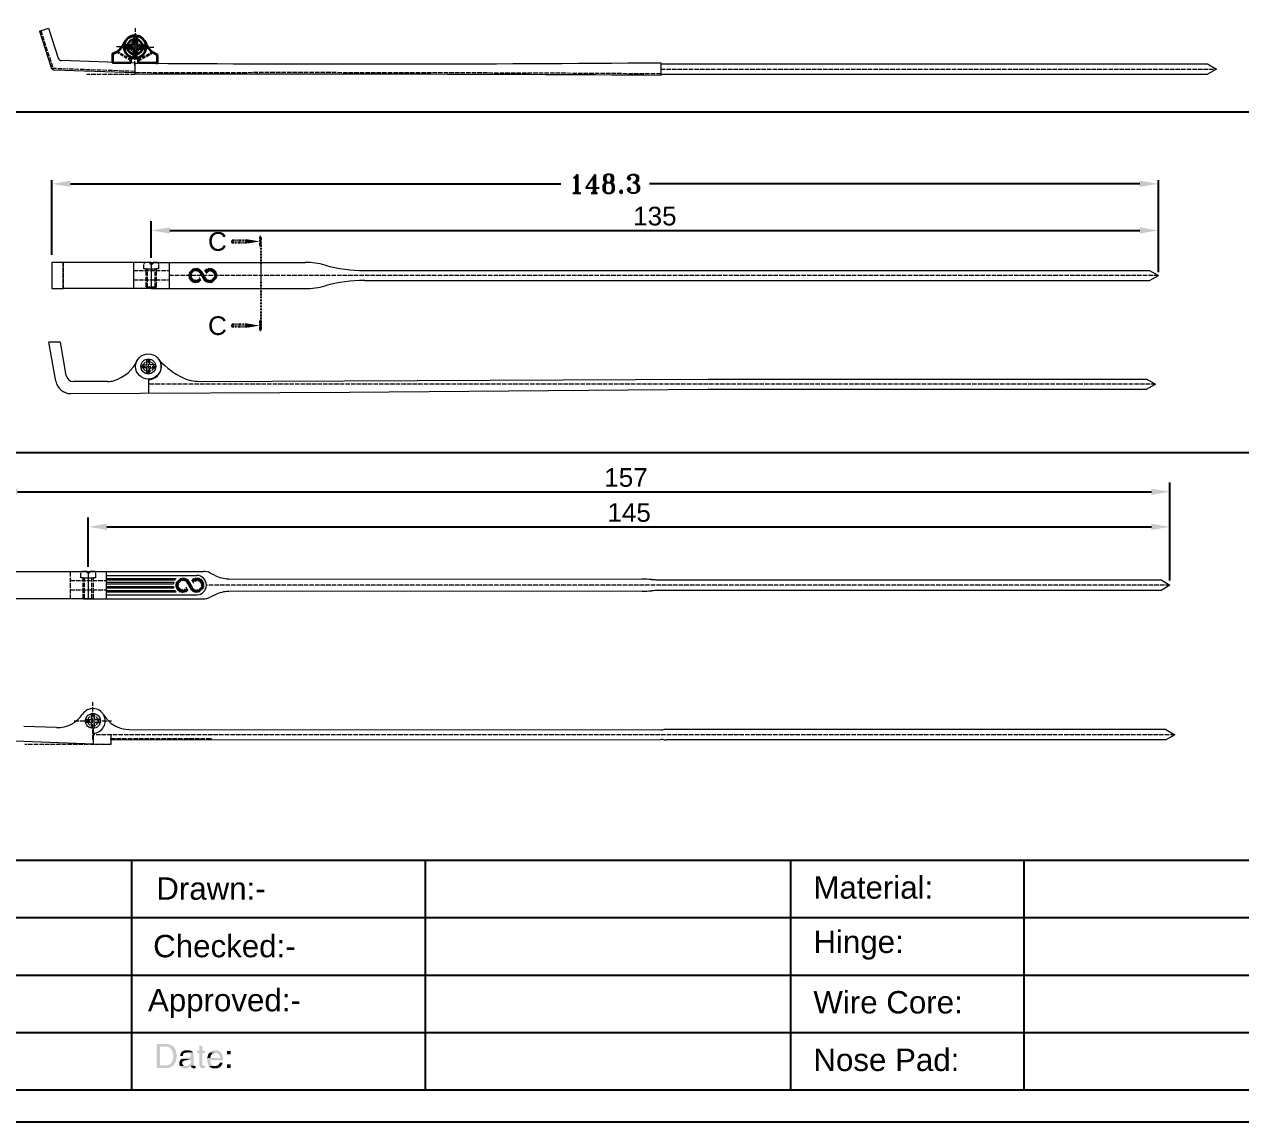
# Model space of a CAD drawing. Header units: millimetres. Extents: x 7018 to 13530, y 4187 to 5692.
# Drawn here: x 9453.6 to 9616.6, y 4524.9 to 4672 of the extents above; entities that cross this region are included whole.
import ezdxf
from ezdxf.enums import TextEntityAlignment as Align

# ---------------------------------------------------------------- set-up
doc = ezdxf.new("R2010")
doc.units = ezdxf.units.MM
doc.linetypes.add('ACAD_ISO02W100', pattern=[15, 12, -3])
doc.linetypes.add('PHANTOM2', pattern=[1.25, 0.625, -0.125, 0.125, -0.125, 0.125, -0.125])
for name, color, linetype, lineweight in [('odj', 4, 'Continuous', 35), ('填充', 6, 'Continuous', 9), ('标注', 3, 'Continuous', 9), ('绘图层', 7, 'Continuous', 15)]:
    doc.layers.add(name, color=color, linetype=linetype, lineweight=lineweight)
doc.layers.add('Section', color=6, linetype='PHANTOM2')
doc.layers.add('Section Line', color=6, linetype='PHANTOM2')
doc.styles.get("Standard").update_dxf_attribs({"font": 'arial.ttf'})
doc.styles.add('样式 1', font='romant.shx')
doc.dimstyles.new('ISO-25$0', dxfattribs={"dimtxt": 2.5, "dimasz": 2.5, "dimexe": 0.5, "dimexo": 1, "dimgap": 1, "dimtad": 0, "dimtih": 1, "dimtoh": 1, "dimdec": 1, "dimzin": 10, "dimdsep": 46, "dimlunit": 6, "dimtxsty": '样式 1', "dimcen": 0, "dimclrd": 256, "dimclre": 256, "dimclrt": 7, "dimazin": 0, "dimtfac": 1, "dimtdec": 1, "dimtofl": 0, "dimtmove": 0, "dimatfit": 0, "dimfxl": 1, "dimtolj": 1, "dimtzin": 10, "dimarcsym": 0})

# ---------------------------------------------------------------- blocks, each defined once
blk = doc.blocks.new('jlkjojno')
at = {"layer": '绘图层', "color": 0, "linetype": 'ACAD_ISO02W100', "lineweight": 35, "ltscale": 0.04}
blk.add_line((897.7356217389373, -0.7842229366594289), (899.6463670980633, 0.3556086373967595), dxfattribs=at)
at = {"layer": '绘图层', "color": 0, "lineweight": 35, "ltscale": 0.05}
for p, q in [((897.2356217389373, -0.4592229366605203), (897.7356217389391, -0.4592229366605203)), ((897.7356217389391, -1.109222936660156), (897.7356217389373, -0.4592229366605203)), ((900.1356217389388, -1.109222936661066), (897.7356217389391, -1.109222936660156)), ((900.2356217389373, -0.03368706836107194), (900.2356217389373, -1.009222936660702))]:
    blk.add_line(p, q, dxfattribs=at)
blk.add_circle((897.2356217389373, 1.04077706333948), 1, dxfattribs=at)
for centre, radius, start, end in [((897.2356217389355, 1.04077706333948), 1.5000000000015, 23.12663832448404, 270.0000000001042), ((901.3739971939598, 2.808218319297627), 3, 203.1266383244836, 246.4545781266079), ((900.135621738937, -0.03368706836016244), 0.1, 0, 66.45457812660794), ((900.1356217389388, -1.009222936660702), 0.1, 270, 0)]:
    blk.add_arc(centre, radius, start, end, dxfattribs=at)
blk = doc.blocks.new('LNLNCL')
at = {"color": 251, "linetype": 'ACAD_ISO02W100', "lineweight": 9, "ltscale": 0.05}
for p, q in [((904.3109148861187, -165.4668249723325), (904.3109148861187, -160.4668249723325)), ((901.8109148861187, -162.9668249723325), (906.8109148861187, -162.9668249723325))]:
    blk.add_line(p, q, dxfattribs=at)
at = {"layer": '绘图层', "color": 0, "lineweight": 35, "ltscale": 0.05}
for p, q in [((902.8243080113836, -162.7668249723325), (904.1109148861184, -162.7668249723325)), ((904.1109148861184, -161.4802180975994), (904.1109148861184, -162.7668249723325)), ((904.5109148861185, -161.4802180975989), (904.5109148861185, -162.7668249723325)), ((904.5109148861185, -162.7668249723325), (905.7975217608538, -162.7668249723325)), ((901.3109148861187, -164.0412891040331), (901.3109148861187, -165.0168249723327)), ((902.8243080113836, -163.1668249723325), (904.1109148861184, -163.1668249723325)), ((903.8109148861168, -165.1168249723322), (903.8109148861187, -164.4668249723325)), ((904.3109148861187, -164.4668249723325), (903.8109148861168, -164.4668249723325)), ((904.1109148861184, -163.1668249723325), (904.1109148861184, -164.4534318470661)), ((904.5109148861189, -163.1668249723325), (905.7975217608538, -163.1668249723325)), ((904.5109148861185, -163.1668249723325), (904.5109148861185, -164.4534318470661)), ((901.4109148861172, -165.1168249723331), (903.8109148861168, -165.1168249723322))]:
    blk.add_line(p, q, dxfattribs=at)
at = {"layer": '绘图层', "color": 0, "linetype": 'ACAD_ISO02W100', "lineweight": 35, "ltscale": 0.04}
blk.add_line((903.8109148861187, -164.7918249723314), (901.9001695269927, -163.6519933982752), dxfattribs=at)
at = {"layer": '绘图层', "color": 0, "lineweight": 35, "ltscale": 0.05}
blk.add_circle((904.3109148861187, -162.9668249723325), 1, dxfattribs=at)
for centre, radius, start, end in [((900.1725394310962, -161.1993837163744), 3, 293.5454218733854, 336.8733616755167), ((904.3109148861205, -162.9668249723325), 1.5000000000015, 269.9999999998957, 156.8733616755183), ((901.410914886119, -164.0412891040322), 0.1, 113.5454218733855, 180), ((901.4109148861172, -165.0168249723327), 0.1, 180, 270)]:
    blk.add_arc(centre, radius, start, end, dxfattribs=at)
blk.add_blockref('jlkjojno', (7.075293147181242, -164.007602035672))
blk = doc.blocks.new('lkjnknjo')
at = {"color": 251, "linetype": 'ACAD_ISO02W100', "lineweight": 9, "ltscale": 0.05}
for p, q in [((879.1040493120256, 267.227961090907), (879.2645153715879, 267.377961090907)), ((879.1040493120256, 266.5279610909071), (879.1040493120256, 267.227961090907)), ((879.4040493120256, 266.5279610909071), (879.1040493120256, 266.5279610909071)), ((879.9040493120256, 267.377961090907), (879.2645153715879, 267.377961090907)), ((879.4040493120256, 264.137213571322), (879.4040493120256, 266.527961090907)), ((879.4040493120256, 266.5279610909071), (880.8040493120257, 266.5279610909071)), ((879.6040493120256, 264.0579610909069), (879.6040493120256, 266.5279610909071)), ((879.9040493120256, 267.377961090907), (879.9040493120256, 267.227961090907)), ((879.9040493120254, 267.227961090907), (880.3040493120258, 267.227961090907)), ((880.3040493120258, 267.227961090907), (879.9040493120254, 267.227961090907)), ((880.9435832524633, 267.377961090907), (880.3040493120257, 267.377961090907)), ((880.3040493120257, 267.377961090907), (880.3040493120257, 267.227961090907)), ((880.6040493120256, 264.0579610909069), (880.6040493120256, 266.5279610909071)), ((881.1040493120256, 266.5279610909071), (880.8040493120257, 266.5279610909071)), ((880.8040493120257, 264.1372135713221), (880.8040493120257, 266.527961090907)), ((881.1040493120256, 267.227961090907), (880.9435832524633, 267.377961090907)), ((881.1040493120256, 266.5279610909071), (881.1040493120256, 267.227961090907)), ((879.4040493120256, 264.137213571322), (879.4766621224054, 264.0579610909069)), ((879.4040493120256, 264.137213571322), (880.8040493120257, 264.137213571322)), ((880.8040493120257, 264.137213571322), (880.7314365016458, 264.0579610909069)), ((879.4766621224054, 264.0579610909069), (880.7314365016458, 264.0579610909069))]:
    blk.add_line(p, q, dxfattribs=at)
blk = doc.blocks.new('*D3025')
at = {"color": 0, "lineweight": -2, "transparency": 16777216}
for p, q in [((9470.61853982959, 4640.74078588911), (9470.61853982959, 4645.66129993769)), ((9605.61853982959, 4638.81578588911), (9605.61853982959, 4645.66129993769)), ((9473.11853982959, 4644.41129993769), (9603.11853982959, 4644.41129993769))]:
    blk.add_line(p, q, dxfattribs=at)
at = {"color": 0, "transparency": 16777216}
for points in [[(9473.11853982959, 4644.827966604357), (9473.11853982959, 4643.994633271023), (9470.61853982959, 4644.41129993769)], [(9603.11853982959, 4644.827966604357), (9603.11853982959, 4643.994633271023), (9605.61853982959, 4644.41129993769)]]:
    blk.add_solid(points, dxfattribs=at)
at = {"layer": 'Defpoints', "color": 0, "transparency": 16777216}
for p in [(9605.61853982959, 4644.41129993769), (9470.61853982959, 4640.11578588911), (9605.61853982959, 4638.19078588911)]:
    blk.add_point(p, dxfattribs=at)
at = {"color": 0, "transparency": 16777216, "insert": (9538.11853982959, 4646.313585067294), "char_height": 2.5, "attachment_point": 5}
blk.add_mtext('\\A1;135', dxfattribs=at)
blk = doc.blocks.new('DQD')
at = {"layer": '填充', "lineweight": 9, "ltscale": 0.3}
h = blk.add_hatch(dxfattribs=at)
h.set_pattern_fill('ANSI31', color=0, scale=0.05, style=0)
h.set_pattern_definition([(45, (1148.310689219001, -378.8355158307504), (-0.1122532015133644, 0.1122532015133644), [])])
edge = h.paths.add_edge_path()
edge.add_arc((566.6886130403477, -359.4946201689942), 1.216717289623546, 326.85562600558023, 355.0656761561903, ccw=False)
edge.add_arc((566.5886182054408, -359.4293281626059), 1.336140960204059, 301.21231557503927, 326.85577737543787, ccw=False)
edge.add_arc((566.7345749387543, -359.6666867267068), 1.057504578354094, 274.2954083961643, 301.1132669307683, ccw=False)
edge.add_arc((566.6861427289871, -359.0220303534171), 1.703977716600385, 257.7464523477044, 274.2958177068717, ccw=False)
edge.add_arc((566.552161257717, -359.6454521212073), 1.066323679704142, 222.0641747151613, 257.6720441280097, ccw=False)
edge.add_arc((567.0486799063024, -359.1973853769329), 1.735124528755777, 211.4987770512445, 222.0639620954589, ccw=False)
edge.add_line((565.5692236923569, -360.1039538747907), (565.5608968379122, -360.0900640158321))
edge.add_line((565.5608968379122, -360.0900640158321), (565.5517733592037, -360.0748522498172))
edge.add_arc((565.4972547061761, -360.1027084589502), 0.06122296885328356, 27.0646802215006, 32.79077455790604)
edge.add_arc((565.2214628673246, -360.2803099186655), 0.3892525655414389, 32.78193845158279, 33.68216510939047)
edge.add_line((565.5453703561388, -360.0644361164787), (565.5433272254693, -360.0608660595928))
edge.add_line((565.5433272254693, -360.0608660595928), (565.5412886339693, -360.0568940340217))
edge.add_arc((399.5386059169484, -452.12260299066), 189.823563961212, 29.01291434988989, 29.24438922041359)
edge.add_arc((594.7589724173001, -343.4616697150355), 33.60420062982037, 207.9789297392575, 208.2883267606696, ccw=False)
edge.add_arc((563.5330281917825, -360.0500628406903), 1.754452897536353, 27.9786661102966, 35.1296080710222)
edge.add_arc((564.4145697325889, -359.424436955154), 0.673493756199461, 34.75477402695907, 79.62394520422626)
edge.add_arc((564.3793043840753, -359.6171520034439), 0.869408876354051, 79.62532174699699, 91.32777301974212)
edge.add_arc((564.3741262809917, -359.4319307014557), 0.6841178927489383, 91.25367180060888, 130.813428210027)
edge.add_arc((564.4782941727417, -359.5525555237125), 0.8434957375525645, 130.8133250956672, 161.7494121829425)
edge.add_arc((564.3197299519491, -359.5002672879502), 0.6765326526666976, 161.749395577461, 200.5930098080731)
edge.add_arc((564.3651145107656, -359.483229547054), 0.7250098907572737, 200.5919094406856, 250.1078977268718)
edge.add_arc((564.3771603171288, -359.424855541739), 0.784046050996307, 250.7315977382036, 267.320860872582)
edge.add_arc((564.3670242481967, -359.641420979657), 0.5672435399689116, 267.3210753439423, 306.2228019429804)
edge.add_arc((564.2457809842717, -359.4759121329132), 0.7724095882509521, 306.2232758997156, 334.5335439679009)
edge.add_arc((564.5607225810918, -359.623541063804), 0.4245961006465461, 334.245506614147, 338.2122702240926)
edge.add_arc((564.7275412998947, -359.6895077019425), 0.2452101486666212, 338.0572130307958, 339.8658886487736)
edge.add_line((564.9577665303445, -359.7739136275254), (564.9586577206417, -359.7714105276702))
edge.add_line((564.9586577206414, -359.7714105276702), (565.2790189452751, -360.3481609467885))
edge.add_arc((564.3447588837873, -359.4378359659722), 1.304428393277978, 269.44646534017363, 315.743420397204, ccw=False)
edge.add_arc((564.343787394911, -359.5382448061391), 1.20401485349301, 219.0311403333957, 269.4465323711262, ccw=False)
edge.add_arc((564.3783404909054, -359.5251630457713), 1.239148246986644, 168.2093777522444, 218.4948823709228, ccw=False)
edge.add_arc((564.4577453651725, -359.5417355908417), 1.320264110429805, 121.206691058455, 168.2094811642351, ccw=False)
edge.add_arc((564.3200079999688, -359.3174345077646), 1.057054314618761, 94.29288208772061, 121.12046112476281, ccw=False)
edge.add_arc((564.3684359966826, -359.9627754671345), 1.704209801786156, 77.74644007036602, 94.29238557343848, ccw=False)
edge.add_arc((564.5024815273678, -359.3392514973688), 1.066442243453384, 42.07419061463338, 77.67423065552902, ccw=False)
edge.add_arc((564.0081888832599, -359.7854601562463), 1.732345678797139, 31.490805509078598, 42.073828809588576, ccw=False)
edge.add_arc((570.6896310388811, -355.7631246048854), 6.066493148001456, 210.9223463452864, 211.2429733182646)
edge.add_arc((565.5525527350894, -358.8855166961567), 0.05516987316543531, 205.9091883475824, 212.290059745909)
edge.add_arc((565.7252644248031, -358.7762607833129), 0.2595376306008084, 212.311343710942, 213.6669460447812)
edge.add_line((565.5092579837269, -358.9201392011228), (565.5113286015901, -358.9236716837715))
edge.add_line((565.5113286015903, -358.9236716837716), (565.5133442450663, -358.9276772487624))
edge.add_line((565.5133442450663, -358.9276772487624), (565.5694756162695, -359.0289030003003))
edge.add_line((565.5694756162695, -359.0289030003004), (565.6117985813908, -359.1051751713457))
edge.add_line((565.6117985813908, -359.1051751713457), (565.6609923362214, -359.1937164656284))
edge.add_arc((659.0659813808736, -307.2596540638827), 106.8720675199093, 209.0744756845439, 209.3224517215061)
edge.add_arc((563.1787150358971, -361.1044617461633), 3.099002879472425, 28.555811728722972, 29.096224519497298, ccw=False)
edge.add_arc((567.1019806205497, -358.9696014770688), 1.367499255932926, 208.5466101670828, 209.6915994986183)
edge.add_arc((588.5196750177456, -346.9020361273534), 25.95088661406556, 209.4140479317235, 210.0587383423365)
edge.add_arc((566.5642309010202, -359.6080498792439), 0.5838940484204227, 210.0584472110732, 215.1337942498214)
edge.add_arc((566.6562113320372, -359.5484779779381), 0.6934123124561334, 214.7855048940635, 294.3731550456129)
edge.add_arc((566.5875822481635, -359.396993854749), 0.8597174258170565, 294.3730579044457, 321.3929924748363)
edge.add_arc((566.7098070636087, -359.4945848194842), 0.7033112178369222, 321.3927186790723, 376.6129149764183)
edge.add_arc((566.6896904449966, -359.5005876099809), 0.7243043557043284, 16.61297775969063, 70.10287884462574)
edge.add_arc((566.6791206873781, -359.5536292982607), 0.7778192747445857, 70.70051019537512, 87.76094619390516)
edge.add_arc((566.6873536372152, -359.3429992108219), 0.5670283470711378, 87.76070116869991, 126.4635779799363)
edge.add_arc((566.8097910464778, -359.508689905945), 0.7730485539159813, 126.4633196236775, 154.5968447371398)
edge.add_arc((566.4955071148036, -359.3617953361708), 0.4261419920618258, 154.3102617431642, 158.2724430621825)
edge.add_arc((566.3276794256751, -359.2956157986912), 0.2457393046782578, 158.1206702321764, 159.9307208631565)
edge.add_line((566.0968618095214, -359.2112888520085), (566.0959706192245, -359.2137995171464))
edge.add_line((566.0959706192243, -359.2137995171464), (565.7756058641253, -358.6363412397474))
edge.add_arc((566.7099058705987, -359.5466472490116), 1.304443763678047, 89.44740677279219, 135.7452416581772, ccw=False)
edge.add_arc((566.7108800742767, -359.4459512887653), 1.203743091024093, 39.018406862530526, 89.44754976023052, ccw=False)
edge.add_arc((566.6952801009777, -359.4446441497368), 1.215088782696644, -6.582676327144782, 38.50740391752868, ccw=False)
edge.add_arc((568.4136684633979, -359.6429346064922), 0.514702438655821, 173.4181375380487, 175.1339994824087)
blk = doc.blocks.new('*D2026')
at = {"color": 0, "lineweight": -2, "transparency": 16777216}
for p, q in [((9462.170467711845, 4599.326557160993), (9462.170467711845, 4605.92158415063)), ((9464.670467711845, 4604.67158415063), (9604.670467711845, 4604.67158415063)), ((9607.170467711845, 4597.476557160992), (9607.170467711845, 4605.92158415063))]:
    blk.add_line(p, q, dxfattribs=at)
at = {"color": 0, "transparency": 16777216}
for points in [[(9464.670467711845, 4605.088250817297), (9464.670467711845, 4604.254917483963), (9462.170467711845, 4604.67158415063)], [(9604.670467711845, 4605.088250817297), (9604.670467711845, 4604.254917483963), (9607.170467711845, 4604.67158415063)]]:
    blk.add_solid(points, dxfattribs=at)
at = {"layer": 'Defpoints', "color": 0, "transparency": 16777216}
for p in [(9607.170467711845, 4604.67158415063), (9462.170467711845, 4598.701557160993), (9607.170467711845, 4596.851557160992)]:
    blk.add_point(p, dxfattribs=at)
at = {"color": 0, "transparency": 16777216, "insert": (9534.670467711845, 4606.573016619935), "char_height": 2.5, "attachment_point": 5}
blk.add_mtext('\\A1;145', dxfattribs=at)
blk = doc.blocks.new('*D2027')
at = {"color": 0, "lineweight": -2, "transparency": 16777216}
for p, q in [((9450.170467711845, 4599.326557160993), (9450.170467711845, 4610.61940274474)), ((9452.670467711845, 4609.36940274474), (9604.670467711845, 4609.36940274474)), ((9607.170467711845, 4597.476557160992), (9607.170467711845, 4610.61940274474))]:
    blk.add_line(p, q, dxfattribs=at)
at = {"color": 0, "transparency": 16777216}
for points in [[(9452.670467711845, 4609.786069411407), (9452.670467711845, 4608.952736078073), (9450.170467711845, 4609.36940274474)], [(9604.670467711845, 4609.786069411407), (9604.670467711845, 4608.952736078073), (9607.170467711845, 4609.36940274474)]]:
    blk.add_solid(points, dxfattribs=at)
at = {"layer": 'Defpoints', "color": 0, "transparency": 16777216}
for p in [(9607.170467711845, 4609.36940274474), (9450.170467711845, 4598.701557160993), (9607.170467711845, 4596.851557160992)]:
    blk.add_point(p, dxfattribs=at)
at = {"color": 0, "transparency": 16777216, "insert": (9534.252705844161, 4611.270835214044), "char_height": 2.5, "attachment_point": 5}
blk.add_mtext('\\A1;157', dxfattribs=at)
blk = doc.blocks.new('*D3027')
at = {"lineweight": -2, "transparency": 16777216}
for p, q in [((9457.281963500878, 4641.11578588911), (9457.281963500878, 4651.159628175909)), ((9459.781963500878, 4650.659628175909), (9525.509775474757, 4650.659628175909)), ((9603.11853982959, 4650.659628175909), (9537.39072785571, 4650.659628175909)), ((9605.61853982959, 4639.36578588911), (9605.61853982959, 4651.159628175909))]:
    blk.add_line(p, q, dxfattribs=at)
at = {"transparency": 16777216}
for points in [[(9459.781963500878, 4651.076294842576), (9459.781963500878, 4650.242961509242), (9457.281963500878, 4650.659628175909)], [(9603.11853982959, 4651.076294842576), (9603.11853982959, 4650.242961509242), (9605.61853982959, 4650.659628175909)]]:
    blk.add_solid(points, dxfattribs=at)
at = {"layer": 'Defpoints', "color": 0, "transparency": 16777216}
for p in [(9605.61853982959, 4650.659628175909), (9457.281963500878, 4640.11578588911), (9605.61853982959, 4638.36578588911)]:
    blk.add_point(p, dxfattribs=at)
at = {"color": 7, "transparency": 16777216, "insert": (9531.450251665234, 4650.659628175909), "char_height": 2.5, "attachment_point": 5, "style": '样式 1'}
blk.add_mtext('\\A1;148.3', dxfattribs=at)
blk = doc.blocks.new('_FILLED')
at = {"color": 0, "linetype": 'ByBlock'}
blk.add_solid([(0, 0), (-1, 0.1666666667), (-1, -0.1666666667)], dxfattribs=at)
blk = doc.blocks.new('ER')
at = {"layer": 'Section'}
h = blk.add_hatch(color=6, dxfattribs=at)
h.dxf.hatch_style = 1
h.paths.add_polyline_path([(973.8781565702375, -602.3012728296162), (973.8781565702375, -602.770364296237), (977.630888303218, -602.770364296237), (977.630888303218, -602.3012728296162)])
h.paths.add_polyline_path([(980.6330736896052, -603.6616380828236), (980.8676194229192, -603.6616380828236), (980.8676194229192, -601.4099990430332), (980.6330736896052, -601.4099990430332)])
at = {"layer": 'Section', "color": 6}
for points in [[(977.630888303218, -602.3012728296162), (973.8781565702375, -602.3012728296162), (973.8781565702375, -602.770364296237), (977.630888303218, -602.770364296237)], [(980.8676194229192, -603.6616380828236), (980.8676194229192, -601.4099990430332), (980.6330736896052, -601.4099990430332), (980.6330736896052, -603.6616380828236)]]:
    blk.add_lwpolyline(points, close=True, dxfattribs=at)
at = {"layer": 'Section', "color": 6, "xscale": 3.002185386386005, "yscale": 3.002185386386005, "zscale": 3.002185386386005}
blk.add_blockref('_FILLED', (980.6330736896052, -602.5358185629266), dxfattribs=at)

msp = doc.modelspace()

# ---------------------------------------------------------------- hatches: boundary and pattern name
at = {"transparency": 33554559}
for points in [[(9472.650048421796, 4535.314841607555), (9471.341215419567, 4535.314841607555), (9471.341215419567, 4532.110457360728), (9472.830577111758, 4532.110457360728), (9472.920841456738, 4532.15558953322), (9473.01110580172, 4532.15558953322), (9473.1013701467, 4532.200721705711), (9473.14650231919, 4532.200721705711), (9473.236766664171, 4532.245853878203), (9473.32703100916, 4532.290986050688), (9473.372163181642, 4532.336118223178), (9473.462427526623, 4532.381250395669), (9473.507559699114, 4532.426382568161), (9473.552691871604, 4532.471514740651), (9471.79253714447, 4532.471514740651), (9471.79253714447, 4534.953784227631), (9472.604916249305, 4534.953784227631), (9473.552691871604, 4534.998916400122), (9473.462427526623, 4535.044048572614), (9473.417295354133, 4535.089180745104), (9473.32703100916, 4535.134312917589), (9473.281898836662, 4535.179445090082), (9473.19163449168, 4535.224577262572), (9473.1013701467, 4535.269709435064), (9472.920841456738, 4535.269709435064), (9472.875709284248, 4535.314841607555), (9472.785444939267, 4535.314841607555)], [(9473.552691871604, 4534.998916400122), (9472.604916249305, 4534.953784227631), (9472.740312766777, 4534.953784227631), (9472.830577111758, 4534.908652055139), (9472.920841456738, 4534.908652055139), (9472.965973629229, 4534.863519882649), (9473.05623797421, 4534.863519882649), (9473.14650231919, 4534.818387710158), (9473.19163449168, 4534.728123365176), (9473.236766664171, 4534.682991192691), (9473.32703100916, 4534.637859020198), (9473.372163181642, 4534.547594675216), (9473.372163181642, 4534.502462502725), (9473.417295354133, 4534.412198157743), (9473.462427526623, 4534.367065985252), (9473.462427526623, 4534.276801640275), (9473.507559699114, 4534.186537295293), (9473.507559699114, 4534.09627295031), (9473.552691871604, 4534.006008605329), (9473.552691871604, 4533.419290362956), (9473.507559699114, 4533.329026017973), (9473.507559699114, 4533.23876167299), (9473.462427526623, 4533.148497328008), (9473.462427526623, 4533.058232983032), (9473.417295354133, 4533.01310081054), (9473.372163181642, 4532.922836465557), (9473.32703100916, 4532.877704293067), (9473.281898836662, 4532.787439948084), (9473.281898836662, 4532.787439948084), (9473.236766664171, 4532.697175603102), (9473.14650231919, 4532.652043430617), (9473.1013701467, 4532.606911258126), (9473.01110580172, 4532.561779085634), (9472.920841456738, 4532.561779085634), (9472.875709284248, 4532.516646913144), (9472.785444939267, 4532.516646913144), (9472.695180594286, 4532.471514740651), (9471.79253714447, 4532.471514740651), (9473.552691871604, 4532.471514740651), (9473.642956216585, 4532.561779085634), (9473.642956216585, 4532.561779085634), (9473.688088389083, 4532.652043430617), (9473.733220561573, 4532.697175603102), (9473.778352734056, 4532.742307775594), (9473.823484906547, 4532.832572120575), (9473.868617079037, 4532.922836465557), (9473.868617079037, 4532.96796863805), (9473.913749251527, 4533.058232983032), (9473.913749251527, 4533.148497328008), (9473.958881424018, 4533.23876167299), (9473.958881424018, 4533.329026017973), (9474.004013596508, 4533.419290362956), (9474.004013596508, 4533.960876432837), (9473.958881424018, 4534.051140777819), (9473.958881424018, 4534.231669467785), (9473.913749251527, 4534.32193381276), (9473.913749251527, 4534.367065985252), (9473.868617079037, 4534.457330330235), (9473.868617079037, 4534.547594675216), (9473.823484906547, 4534.592726847708), (9473.778352734056, 4534.682991192691), (9473.733220561573, 4534.773255537666), (9473.688088389083, 4534.818387710158), (9473.642956216585, 4534.863519882649), (9473.597824044095, 4534.953784227631)], [(9476.215490048546, 4534.231669467785), (9475.403110943711, 4534.186537295293), (9475.58363963368, 4534.186537295293), (9475.62877180617, 4534.141405122802), (9475.719036151151, 4534.141405122802), (9475.764168323642, 4534.09627295031), (9475.854432668622, 4534.051140777819), (9475.899564841113, 4533.960876432837), (9475.899564841113, 4533.870612087861), (9475.944697013603, 4533.780347742879), (9475.944697013603, 4533.780347742879), (9475.899564841113, 4533.690083397896), (9475.899564841113, 4533.644951225404), (9475.854432668622, 4533.599819052914), (9475.764168323642, 4533.554686880423), (9475.719036151151, 4533.554686880423), (9475.62877180617, 4533.509554707931), (9475.132317908776, 4533.464422535446), (9474.996921391297, 4533.464422535446), (9474.906657046324, 4533.419290362956), (9474.816392701343, 4533.374158190463), (9474.771260528853, 4533.374158190463), (9474.680996183864, 4533.329026017973), (9475.944697013603, 4533.283893845481), (9475.944697013603, 4532.96796863805), (9475.899564841113, 4532.877704293067), (9475.899564841113, 4532.742307775594), (9475.854432668622, 4532.697175603102), (9475.764168323642, 4532.606911258126), (9475.719036151151, 4532.561779085634), (9475.67390397866, 4532.516646913144), (9475.62877180617, 4532.471514740651), (9475.53850746119, 4532.426382568161), (9475.448243116209, 4532.426382568161), (9475.357978771228, 4532.381250395669), (9474.45533532142, 4532.381250395669), (9474.50046749391, 4532.290986050688), (9474.590731838884, 4532.245853878203), (9474.635864011374, 4532.200721705711), (9474.680996183864, 4532.15558953322), (9474.771260528853, 4532.110457360728), (9474.816392701343, 4532.110457360728), (9474.906657046324, 4532.065325188238), (9475.403110943711, 4532.065325188238), (9475.448243116209, 4532.110457360728), (9475.53850746119, 4532.15558953322), (9475.62877180617, 4532.15558953322), (9475.67390397866, 4532.200721705711), (9475.764168323642, 4532.245853878203), (9475.854432668622, 4532.336118223178), (9475.854432668622, 4532.336118223178), (9475.944697013603, 4532.426382568161), (9476.350886566017, 4532.426382568161), (9476.305754393527, 4532.516646913144), (9476.305754393527, 4533.960876432837), (9476.260622221036, 4534.051140777819), (9476.260622221036, 4534.141405122802)], [(9475.448243116209, 4534.502462502725), (9475.132317908776, 4534.502462502725), (9475.042053563788, 4534.457330330235), (9474.951789218814, 4534.412198157743), (9474.906657046324, 4534.412198157743), (9474.816392701343, 4534.367065985252), (9474.771260528853, 4534.32193381276), (9474.726128356355, 4534.276801640275), (9474.680996183864, 4534.231669467785), (9474.635864011374, 4534.186537295293), (9474.590731838884, 4534.09627295031), (9474.5455996664, 4534.006008605329), (9474.50046749391, 4533.915744260346), (9474.50046749391, 4533.735215570387), (9474.861524873833, 4533.735215570387), (9474.861524873833, 4533.870612087861), (9474.906657046324, 4533.960876432837), (9474.951789218814, 4534.006008605329), (9474.996921391297, 4534.09627295031), (9475.042053563788, 4534.09627295031), (9475.132317908776, 4534.141405122802), (9475.222582253757, 4534.186537295293), (9475.403110943711, 4534.186537295293), (9476.215490048546, 4534.231669467785), (9476.170357876055, 4534.276801640275), (9476.080093531074, 4534.32193381276), (9476.034961358584, 4534.367065985252), (9475.989829186094, 4534.412198157743), (9475.899564841113, 4534.457330330235), (9475.809300496132, 4534.457330330235), (9475.764168323642, 4534.502462502725), (9475.53850746119, 4534.502462502725)], [(9477.479190878277, 4535.089180745104), (9477.073001325864, 4535.089180745104), (9477.073001325864, 4534.457330330235), (9476.75707611843, 4534.457330330235), (9476.75707611843, 4534.141405122802), (9477.073001325864, 4534.141405122802), (9477.073001325864, 4532.426382568161), (9477.118133498354, 4532.336118223178), (9477.163265670844, 4532.245853878203), (9477.163265670844, 4532.200721705711), (9477.208397843335, 4532.15558953322), (9477.253530015825, 4532.15558953322), (9477.343794360813, 4532.110457360728), (9477.434058705787, 4532.110457360728), (9477.524323050768, 4532.065325188238), (9477.569455223258, 4532.065325188238), (9477.614587395756, 4532.110457360728), (9477.8402482582, 4532.110457360728), (9477.8402482582, 4532.426382568161), (9477.614587395756, 4532.426382568161), (9477.524323050768, 4532.471514740651), (9477.479190878277, 4532.516646913144), (9477.479190878277, 4534.141405122802), (9477.8402482582, 4534.141405122802), (9477.8402482582, 4534.457330330235), (9477.479190878277, 4534.457330330235)], [(9479.19421343292, 4534.502462502725), (9478.968552570468, 4534.502462502725), (9478.878288225487, 4534.457330330235), (9478.833156052997, 4534.457330330235), (9478.742891708016, 4534.412198157743), (9478.652627363028, 4534.367065985252), (9478.607495190545, 4534.32193381276), (9478.517230845564, 4534.276801640275), (9478.472098673074, 4534.231669467785), (9478.426966500583, 4534.186537295293), (9479.19421343292, 4534.141405122802), (9479.374742122882, 4534.141405122802), (9479.465006467863, 4534.09627295031), (9479.555270812843, 4534.051140777819), (9479.600402985334, 4534.006008605329), (9479.645535157824, 4533.960876432837), (9479.645535157824, 4533.960876432837), (9479.690667330315, 4533.870612087861), (9479.735799502805, 4533.825479915369), (9479.780931675296, 4533.735215570387), (9479.780931675296, 4533.644951225404), (9479.826063847793, 4533.554686880423), (9479.826063847793, 4533.464422535446), (9478.517230845564, 4533.464422535446), (9478.11104129315, 4533.419290362956), (9478.11104129315, 4532.96796863805), (9478.15617346564, 4532.877704293067), (9478.15617346564, 4532.787439948084), (9478.201305638131, 4532.697175603102), (9478.201305638131, 4532.652043430617), (9478.246437810614, 4532.561779085634), (9478.291569983105, 4532.471514740651), (9478.336702155602, 4532.426382568161), (9478.381834328093, 4532.381250395669), (9479.19421343292, 4532.381250395669), (9479.10394908794, 4532.381250395669), (9479.013684742959, 4532.426382568161), (9478.923420397978, 4532.426382568161), (9478.878288225487, 4532.471514740651), (9478.788023880506, 4532.516646913144), (9478.742891708016, 4532.561779085634), (9478.697759535526, 4532.606911258126), (9478.652627363028, 4532.652043430617), (9478.607495190545, 4532.697175603102), (9478.607495190545, 4532.787439948084), (9478.562363018054, 4532.832572120575), (9478.562363018054, 4532.922836465557), (9478.517230845564, 4533.058232983032), (9478.517230845564, 4533.148497328008), (9480.232253400207, 4533.148497328008), (9480.232253400207, 4533.464422535446), (9480.187121227716, 4533.554686880423), (9480.187121227716, 4533.735215570387), (9480.141989055226, 4533.825479915369), (9480.096856882728, 4533.915744260346), (9480.096856882728, 4533.960876432837), (9480.051724710238, 4534.051140777819), (9480.006592537748, 4534.09627295031), (9479.961460365257, 4534.186537295293), (9479.916328192767, 4534.231669467785), (9479.826063847793, 4534.276801640275), (9479.780931675296, 4534.32193381276), (9479.690667330315, 4534.367065985252), (9479.645535157824, 4534.412198157743), (9479.555270812843, 4534.457330330235), (9479.465006467863, 4534.502462502725), (9479.284477777901, 4534.502462502725)], [(9481.270293367486, 4533.960876432837), (9481.270293367486, 4534.412198157743), (9480.773839470085, 4534.412198157743), (9480.773839470085, 4533.960876432837)], [(9474.680996183864, 4533.329026017973), (9474.635864011374, 4533.283893845481), (9474.5455996664, 4533.23876167299), (9474.5455996664, 4533.1936295005), (9474.50046749391, 4533.148497328008), (9474.45533532142, 4533.058232983032), (9474.41020314893, 4533.01310081054), (9474.41020314893, 4532.922836465557), (9474.365070976432, 4532.832572120575), (9474.365070976432, 4532.606911258126), (9474.41020314893, 4532.516646913144), (9474.41020314893, 4532.426382568161), (9474.45533532142, 4532.381250395669), (9475.177450081266, 4532.381250395669), (9475.042053563788, 4532.381250395669), (9474.951789218814, 4532.426382568161), (9474.906657046324, 4532.471514740651), (9474.861524873833, 4532.516646913144), (9474.816392701343, 4532.606911258126), (9474.771260528853, 4532.697175603102), (9474.771260528853, 4532.832572120575), (9474.816392701343, 4532.922836465557), (9474.861524873833, 4532.96796863805), (9474.906657046324, 4533.058232983032), (9474.951789218814, 4533.058232983032), (9475.042053563788, 4533.103365155517), (9475.132317908776, 4533.148497328008), (9475.312846598737, 4533.148497328008), (9475.67390397866, 4533.23876167299), (9475.854432668622, 4533.23876167299), (9475.944697013603, 4533.283893845481)], [(9478.426966500583, 4534.186537295293), (9478.381834328093, 4534.141405122802), (9478.336702155602, 4534.051140777819), (9478.291569983105, 4534.006008605329), (9478.246437810614, 4533.915744260346), (9478.201305638131, 4533.870612087861), (9478.201305638131, 4533.780347742879), (9478.15617346564, 4533.690083397896), (9478.15617346564, 4533.599819052914), (9478.11104129315, 4533.509554707931), (9478.11104129315, 4533.419290362956), (9478.517230845564, 4533.464422535446), (9478.517230845564, 4533.554686880423), (9478.562363018054, 4533.644951225404), (9478.562363018054, 4533.735215570387), (9478.607495190545, 4533.780347742879), (9478.652627363028, 4533.870612087861), (9478.697759535526, 4533.915744260346), (9478.742891708016, 4533.960876432837), (9478.788023880506, 4534.051140777819), (9478.878288225487, 4534.09627295031), (9478.923420397978, 4534.09627295031), (9479.013684742959, 4534.141405122802), (9479.19421343292, 4534.141405122802)], [(9480.187121227716, 4532.832572120575), (9479.780931675296, 4532.832572120575), (9479.780931675296, 4532.697175603102), (9479.735799502805, 4532.652043430617), (9479.645535157824, 4532.561779085634), (9479.600402985334, 4532.516646913144), (9479.555270812843, 4532.471514740651), (9479.465006467863, 4532.426382568161), (9479.374742122882, 4532.426382568161), (9479.284477777901, 4532.381250395669), (9478.381834328093, 4532.381250395669), (9478.426966500583, 4532.290986050688), (9478.517230845564, 4532.245853878203), (9478.562363018054, 4532.200721705711), (9478.652627363028, 4532.15558953322), (9478.742891708016, 4532.110457360728), (9478.788023880506, 4532.110457360728), (9478.878288225487, 4532.065325188238), (9479.465006467863, 4532.065325188238), (9479.555270812843, 4532.110457360728), (9479.645535157824, 4532.15558953322), (9479.690667330315, 4532.15558953322), (9479.780931675296, 4532.200721705711), (9479.826063847793, 4532.245853878203), (9479.916328192767, 4532.290986050688), (9479.961460365257, 4532.381250395669), (9480.006592537748, 4532.426382568161), (9480.051724710238, 4532.516646913144), (9480.096856882728, 4532.561779085634), (9480.141989055226, 4532.652043430617), (9480.141989055226, 4532.742307775594)], [(9481.270293367486, 4532.110457360728), (9481.270293367486, 4532.606911258126), (9480.773839470085, 4532.606911258126), (9480.773839470085, 4532.110457360728)], [(9476.350886566017, 4532.426382568161), (9475.944697013603, 4532.426382568161), (9475.944697013603, 4532.336118223178), (9476.441150910998, 4532.381250395669), (9476.441150910998, 4532.381250395669)], [(9476.576547428476, 4532.381250395669), (9476.441150910998, 4532.381250395669), (9475.944697013603, 4532.336118223178), (9475.989829186094, 4532.245853878203), (9476.034961358584, 4532.200721705711), (9476.034961358584, 4532.200721705711), (9476.080093531074, 4532.15558953322), (9476.170357876055, 4532.110457360728), (9476.260622221036, 4532.065325188238), (9476.441150910998, 4532.065325188238), (9476.486283083488, 4532.110457360728), (9476.576547428476, 4532.110457360728)]]:
    msp.add_hatch(color=256, dxfattribs=at).paths.add_polyline_path(points)

# ---------------------------------------------------------------- linework, layer by layer
at = {"color": 251, "linetype": 'ACAD_ISO02W100', "lineweight": 13, "ltscale": 0.05}
for p, q in [((9455.807702243543, 4671.192822277291), (9457.43987208448, 4666.114960549929)), ((9468.417296531283, 4665.731620441209), (9457.43987208448, 4666.114960549929)), ((9468.417296530904, 4665.331620441208), (9461.988248348687, 4665.331620441208)), ((9482.117296531284, 4665.559512503762), (9482.117296531284, 4665.359512385847)), ((9484.817296531284, 4665.561938880644), (9484.817296531284, 4665.361938830029)), ((9538.917296531283, 4666.047473792448), (9613.417296531283, 4666.047473792448)), ((9458.805103418705, 4640.11578588911), (9458.805103418705, 4636.61578588911)), ((9458.805103418705, 4636.61578588911), (9458.805103418705, 4640.11578588911)), ((9468.218539829588, 4639.046318655649), (9473.01853982959, 4639.046318655649)), ((9468.218539829588, 4637.806318655648), (9473.01853982959, 4637.806318655648)), ((9605.61853982959, 4638.36578588911), (9473.01853982959, 4638.36578588911)), ((9470.224062619658, 4625.1686016794), (9470.224062619658, 4627.1686016794)), ((9469.224062619658, 4626.1686016794), (9471.224062619658, 4626.1686016794)), ((9605.243497915744, 4623.804469324256), (9470.224062619658, 4623.804469324255)), ((9607.170467711845, 4596.851557160992), (9478.009470060451, 4596.851557160992)), ((9462.797854901466, 4576.150725131321), (9462.797854901466, 4581.150725131321)), ((9460.297854901466, 4578.650725131321), (9465.297854901466, 4578.650725131321)), ((9607.816718571197, 4576.800710980396), (9462.816718571197, 4576.800710980396)), ((9465.216718571197, 4575.499054283569), (9453.649217436814, 4575.499054283569)), ((9474.617157074983, 4576.300710980397), (9474.617157074983, 4576.108849213848)), ((9475.503326289925, 4576.300710980397), (9475.503326289925, 4576.10946036503)), ((9478.454960690564, 4576.300710980397), (9478.454960690564, 4576.111495974961))]:
    msp.add_line(p, q, dxfattribs=at)
for p, q in [((9387.286874776366, 4660.319440119755), (9783.724756899363, 4660.319440119756)), ((9387.286874776366, 4614.649051800463), (9783.72475689936, 4614.649051800463)), ((9374.46925790512, 4529.176866148844), (9783.72475689936, 4529.176866148844))]:
    msp.add_line(p, q)
at = {"lineweight": 13}
for p, q in [((9458.805103418705, 4640.11578588911), (9457.281963500878, 4640.11578588911)), ((9457.281963500878, 4640.11578588911), (9457.281963500878, 4636.61578588911)), ((9470.61853982959, 4640.11578588911), (9458.805103418705, 4640.11578588911)), ((9470.61853982959, 4640.11578588911), (9491.263922194328, 4640.11578588911)), ((9470.61853982959, 4640.11578588911), (9470.61853982959, 4636.61578588911)), ((9499.22284014842, 4639.04078588911), (9543.61853982959, 4639.04078588911)), ((9543.61853982959, 4639.04078588911), (9604.418539829589, 4639.04078588911)), ((9604.418539829589, 4639.04078588911), (9605.61853982959, 4638.36578588911)), ((9499.22284014842, 4637.69078588911), (9543.61853982959, 4637.69078588911)), ((9543.61853982959, 4637.69078588911), (9604.418539829589, 4637.69078588911)), ((9604.418539829589, 4637.69078588911), (9605.61853982959, 4638.36578588911)), ((9457.281963500878, 4636.61578588911), (9458.805103418705, 4636.61578588911)), ((9470.61853982959, 4636.61578588911), (9458.805103418705, 4636.61578588911)), ((9470.61853982959, 4636.61578588911), (9491.263922194328, 4636.61578588911)), ((9457.82951119946, 4624.190200223227), (9456.906921587033, 4629.422465919149)), ((9458.430061504863, 4629.422465919149), (9456.906921587033, 4629.422465919149)), ((9459.215146166309, 4624.97002955183), (9458.430061504863, 4629.422465919149)), ((9464.732592841992, 4624.143677729497), (9460.19995391932, 4624.143677729497)), ((9470.224062619658, 4624.468601679399), (9470.224062619658, 4622.593785070293)), ((9470.243497915744, 4624.143677729497), (9470.242926289393, 4624.143677729497)), ((9477.046553044991, 4624.174136541964), (9545.243425556735, 4624.479469324256)), ((9545.243425556735, 4624.479469324256), (9604.043497915747, 4624.479469324256)), ((9604.043497915747, 4624.479469324256), (9605.243497915744, 4623.804469324256)), ((9459.809930964442, 4622.537525761777), (9497.17284678531, 4622.739368015918)), ((9497.17284678531, 4622.739368015918), (9545.242345130839, 4623.129469324255)), ((9545.243425556735, 4623.129469324255), (9604.043497915747, 4623.129469324255)), ((9605.243497915744, 4623.804469324256), (9604.043497915747, 4623.129469324255))]:
    msp.add_line(p, q, dxfattribs=at)
at = {"color": 251, "linetype": 'ACAD_ISO02W100', "lineweight": 9, "ltscale": 0.05}
for p, q in [((9459.770467711845, 4595.001557160992), (9459.770467711845, 4598.701557160993)), ((9461.170467711845, 4598.551557160992), (9461.330933771407, 4598.701557160993)), ((9461.170467711845, 4597.851557160992), (9461.170467711845, 4598.551557160992)), ((9461.470467711846, 4597.851557160992), (9461.170467711845, 4597.851557160992)), ((9461.970467711846, 4598.701557160993), (9461.330933771407, 4598.701557160993)), ((9461.470467711846, 4595.080809641408), (9461.470467711844, 4597.851557160992)), ((9461.470467711846, 4597.851557160992), (9462.870467711846, 4597.851557160992)), ((9461.670467711845, 4595.080809641408), (9461.670467711845, 4597.851557160992)), ((9461.970467711846, 4598.701557160993), (9461.970467711846, 4598.551557160992)), ((9461.970467711844, 4598.551557160992), (9462.370467711846, 4598.551557160992)), ((9462.370467711846, 4598.551557160992), (9461.970467711844, 4598.551557160992)), ((9463.010001652283, 4598.701557160993), (9462.370467711846, 4598.701557160993)), ((9462.370467711846, 4598.701557160993), (9462.370467711846, 4598.551557160992)), ((9462.670467711845, 4595.080809641408), (9462.670467711845, 4597.851557160992)), ((9463.170467711845, 4597.851557160992), (9462.870467711846, 4597.851557160992)), ((9462.870467711846, 4595.080809641408), (9462.870467711846, 4597.851557160992)), ((9463.170467711845, 4598.551557160992), (9463.010001652283, 4598.701557160993)), ((9463.170467711845, 4597.851557160992), (9463.170467711845, 4598.551557160992)), ((9459.770467711845, 4597.471557160992), (9464.570467711845, 4597.471557160992)), ((9459.770467711845, 4596.231557160992), (9464.570467711845, 4596.231557160992)), ((9461.470467711844, 4595.080809641408), (9461.543080522226, 4595.001557160992)), ((9461.470467711844, 4595.080809641408), (9462.870467711846, 4595.080809641408)), ((9461.543080522226, 4595.001557160992), (9462.797854901466, 4595.001557160992)), ((9462.870467711846, 4595.080809641408), (9462.797854901466, 4595.001557160992))]:
    msp.add_line(p, q, dxfattribs=at)
msp.add_lwpolyline([(9787.76279686664, 4524.917810929452), (9787.76279686664, 4821.917810929452), (9367.762799669885, 4821.917810929452), (9367.762799669885, 4524.917810929452)], close=True)
at = {"color": 251, "linetype": 'ACAD_ISO02W100', "lineweight": 13, "ltscale": 0.05}
msp.add_lwpolyline([(9465.216718571197, 4576.108866277094), (9465.216718571197, 4576.300710980397), (9478.655720919804, 4576.300710980397), (9478.655720919804, 4576.100710980396)], dxfattribs=at)
for points in [[(9387.286874776366, 4559.957007787376), (9783.72475689936, 4559.957007787376)], [(9467.956302482786, 4559.957007787376), (9467.956302482786, 4529.176866148844)], [(9507.311556894512, 4559.957007787376), (9507.311556894512, 4529.176866148844)], [(9556.279964046718, 4559.957007787376), (9556.279964046718, 4529.176866148844)], [(9587.556559582654, 4559.957007787376), (9587.556559582654, 4529.176866148844)], [(9387.286874776366, 4552.284538463988), (9683.417304964756, 4552.284538463988)], [(9387.286874776366, 4544.566936968109), (9736.35734329614, 4544.566936968109)], [(9387.286874776366, 4536.894467644723), (9683.417304964756, 4536.894467644723)]]:
    msp.add_lwpolyline(points)
for centre, radius in [((9468.4442647719, 4669.02356898888), 0.6731769650502079), ((9470.224062619658, 4626.1686016794), 0.7), ((9462.797854901466, 4578.650725131321), 0.7)]:
    msp.add_circle(centre, radius, dxfattribs=at)
at = {"lineweight": 13}
msp.add_circle((9470.224062619658, 4626.1686016794), 1.700000000000016, dxfattribs=at)
at = {"color": 251, "linetype": 'ACAD_ISO02W100', "lineweight": 13, "ltscale": 0.05}
msp.add_arc((9489.947303917925, -2545.19868975264), 7210.762453473532, 89.6108770312149, 90.17107963443608, dxfattribs=at)
at = {"lineweight": 13}
for centre, radius, start, end in [((9491.263922194328, 4630.11578588911), 10, 74.61538291642287, 90), ((9499.22284014842, 4659.04078588911), 20, 254.6153829164229, 270), ((9491.263922194328, 4646.61578588911), 10, 270, 285.3846170835763), ((9499.22284014842, 4617.69078588911), 20, 90, 105.3846170835771), ((9479.135403933113, 4633.708148445832), 10.00150369032869, 222.2763382774245, 245.0314695684136), ((9459.799126705486, 4624.537496578561), 2, 190.0000000000043, 270.309520724848), ((9460.19995391932, 4625.143677729497), 1, 190.0000000000043, 270), ((9477.024167141444, 4629.174086428845), 5, 245.0314695684136, 270.2565244158013)]:
    msp.add_arc(centre, radius, start, end, dxfattribs=at)
at = {"lineweight": 13, "ltscale": 5}
msp.add_arc((9464.732592841992, 4627.143677729497), 3, 270, 287.4519587618801, dxfattribs=at)
at = {"layer": 'Section Line'}
msp.add_line((9485.286751769172, 4643.451255486541, 1.000000793283107e-08), (9485.286751769172, 4631.02108939145, 1.000000793283107e-08), dxfattribs=at).dxf.unprotected_set("ltscale", 0)
at = {"layer": '标注', "color": 0, "lineweight": 13, "ltscale": 5}
for p, q in [((9455.617296531284, 4671.131620441209), (9456.854933660954, 4671.529432375746)), ((9456.854933660954, 4671.529432375746), (9458.143084241638, 4667.521852791403)), ((9455.617296531284, 4671.131620441209), (9457.184936069621, 4666.254519655268)), ((9468.462665544328, 4666.830807674507), (9458.601648773929, 4667.1751619681)), ((9468.417296531283, 4666.831620441209), (9468.417296531283, 4665.331620441209)), ((9538.917296531283, 4666.897473792447), (9538.917296531283, 4665.197473792447)), ((9538.917296531283, 4666.747473792448), (9612.217296531282, 4666.747473792448)), ((9612.217296531282, 4666.747473792448), (9613.417296531283, 4666.047473792448)), ((9468.417296198611, 4665.531599599382), (9457.643500601913, 4665.907828831965)), ((9538.917296531283, 4665.347473792448), (9612.217296531282, 4665.347473792448)), ((9613.417296531283, 4666.047473792448), (9612.217296531282, 4665.347473792448)), ((9468.218539829588, 4640.11578588911), (9468.218539829588, 4636.61578588911)), ((9473.01853982959, 4640.11578588911), (9473.01853982959, 4636.61578588911)), ((9450.170467711845, 4598.701557160993), (9462.170467711845, 4598.701557160993)), ((9462.170467711845, 4598.701557160993), (9477.612724371262, 4598.701557160993)), ((9462.170467711845, 4598.653557160992), (9462.170467711845, 4595.001557160992)), ((9464.570467711845, 4598.677557160992), (9464.570467711845, 4595.025557160992)), ((9464.570467711845, 4598.15606239203), (9476.717944658094, 4598.15606239203)), ((9479.162470835054, 4598.150480458587), (9478.534202991861, 4598.476628188242)), ((9464.570467711845, 4597.75606239203), (9473.93595289586, 4597.75606239203)), ((9464.570467711845, 4597.55606239203), (9473.778058180338, 4597.55606239203)), ((9464.570467711845, 4597.229127835858), (9473.62730849027, 4597.229127835858)), ((9464.570467711845, 4597.229127835858), (9473.62730849027, 4597.229127835858)), ((9464.570467711845, 4597.029127835858), (9473.583616632473, 4597.029127835858)), ((9464.570467711845, 4596.673986486127), (9473.583616632472, 4596.673986486127)), ((9464.570467711845, 4596.473986486127), (9473.62730849027, 4596.473986486127)), ((9464.570467711845, 4596.473986486127), (9473.62730849027, 4596.473986486127)), ((9473.929816627484, 4597.15606239203), (9473.93595289586, 4597.15606239203)), ((9478.009470060451, 4596.751557160992), (9478.005631734699, 4596.751557160992)), ((9481.001994938722, 4597.700623986391), (9536.406445727289, 4597.653071194069)), ((9539.287383385314, 4597.551557160992), (9605.970467711844, 4597.551557160992)), ((9605.970467711844, 4597.551557160992), (9607.170467711845, 4596.851557160992)), ((9607.170467711845, 4596.851557160992), (9605.970467711844, 4596.151557160992)), ((9462.170467711845, 4595.001557160992), (9450.170467711845, 4595.001557160992)), ((9462.170467711845, 4595.001557160992), (9477.612724371262, 4595.001557160992)), ((9464.570467711845, 4596.15606239203), (9473.772328688723, 4596.15606239203)), ((9464.570467711845, 4595.947051929955), (9473.93595289586, 4595.947051929955)), ((9464.570467711845, 4595.547051929955), (9476.717944658094, 4595.547051929955)), ((9479.162470835054, 4595.552633863396), (9478.534202991861, 4595.226486133743)), ((9536.406445727289, 4596.050043127916), (9481.001994938722, 4596.002490335593)), ((9605.970467711844, 4596.151557160992), (9539.287383385314, 4596.151557160992)), ((9457.936053889161, 4577.759595850523), (9453.553592087543, 4577.915660934913)), ((9462.816718571197, 4577.650903066169), (9462.816718571197, 4575.584521361092)), ((9465.216718571197, 4576.800710980396), (9465.216718571197, 4575.499054283569)), ((9467.67558551158, 4577.497360037678), (9538.922576589659, 4577.448224181762)), ((9606.616718571197, 4577.500710980396), (9539.621913767032, 4577.500710980396)), ((9606.616718571197, 4577.500710980396), (9607.816718571197, 4576.800710980396)), ((9607.816718571197, 4576.800710980396), (9606.616718571197, 4576.100710980396)), ((9452.351601285738, 4575.957197607057), (9465.216718571197, 4575.499054283569)), ((9465.216718571197, 4576.102366152811), (9538.922576589679, 4576.153197779029)), ((9606.616718571197, 4576.100710980396), (9539.621913767032, 4576.100710980396))]:
    msp.add_line(p, q, dxfattribs=at)
for points in [[(9469.244266722548, 4626.3686016794), (9470.024062619657, 4626.3686016794), (9470.024062619657, 4627.148397576513)], [(9470.024062619657, 4625.188805782287), (9470.024062619657, 4625.968601679399), (9469.244266722548, 4625.968601679399)], [(9471.203858516772, 4626.3686016794), (9470.424062619659, 4626.3686016794), (9470.424062619659, 4627.148397576513)], [(9470.424062619659, 4625.188805782287), (9470.424062619659, 4625.968601679399), (9471.203858516772, 4625.968601679399)], [(9461.818059004352, 4578.850725131321), (9462.597854901465, 4578.850725131321), (9462.597854901465, 4579.630521028434)], [(9462.597854901465, 4577.670929234208), (9462.597854901465, 4578.450725131321), (9461.818059004352, 4578.450725131321)], [(9463.777650798578, 4578.850725131321), (9462.997854901465, 4578.850725131321), (9462.997854901465, 4579.630521028434)], [(9462.997854901465, 4577.670929234208), (9462.997854901465, 4578.450725131321), (9463.777650798578, 4578.450725131321)]]:
    msp.add_lwpolyline(points, dxfattribs=at)
for centre in [(9470.224062619658, 4626.1686016794), (9462.797854901466, 4578.650725131321)]:
    msp.add_circle(centre, 1, dxfattribs=at)
for centre, radius, start, end in [((9458.619098522278, 4667.674857381609), 0.5, 197.8188889145258, 267.9999999999964), ((9499.230173257118, 9417.073685213025), 4750.341998982783, 269.6283509332249, 270.4786878752975), ((9457.660950350266, 4666.407524245475), 0.5, 197.8188889145258, 267.9999999999964), ((9489.947303917925, -2545.19868975264), 7210.562453473533, 89.6108770312149, 90.17107963443608), ((9464.085547576222, 4629.201859011522), 5.157493398747642, 287.4519587618801, 335.5189835900043), ((9470.260491717174, 4626.134353747284), 1.70000000000002, 268.7721215800203, 29.83330448499353), ((9476.704899605784, 4596.851557160992), 1.304570454668412, 270.5729386976223, 89.42706130237772), ((9477.612724371262, 4596.701557160993), 2, 62.5651758600852, 90), ((9481.00542807625, 4601.700622513086), 4, 242.5651758600852, 269.9508239212491), ((9474.87604563502, 4596.851557160992), 1.304570454668412, 163.17667764326, 172.176941472615), ((9474.87604563502, 4596.851557160992), 1.304570454668412, 187.8230585273521, 196.82332235674), ((9474.87604563502, 4596.851557160992), 1.304570454668412, 136.1052604012757, 147.3144207399033), ((9536.389280039642, 4577.65307856059), 20.00000000000096, 86.3537317708971, 89.95082392114483), ((9540.914166143544, 4648.659041754918), 51.14999229379756, 266.3537317707926, 267.0064131624196), ((9539.28738338537, 4617.55155716099), 19.99999999999858, 267.0064131624196, 269.9999999997916), ((9474.87604563502, 4596.851557160992), 1.304570454668412, 212.2166166091548, 223.8947395987243), ((9477.612724371262, 4597.001557160992), 2, 270, 297.4348241399148), ((9481.00542807625, 4592.002491808898), 4, 90.04917607875093, 117.4348241399148), ((9536.389280039628, 4616.050035761406), 20.00000000001192, 270.0491760787509, 273.6462682292073), ((9540.91416614371, 4545.044072567039), 51.1499922938368, 92.99358683768473, 93.6462682294162), ((9539.287383385305, 4576.151557160991), 20.00000000000097, 89.99999999989578, 92.99358683747607), ((9462.797854901466, 4578.650725131321), 1.650000000000103, 30.25365081956562, 146.6471098182198), ((9458.07840878233, 4581.757061933479), 4, 267.9604856755381, 326.6471098182199), ((9462.797854901466, 4578.650725131321), 1.650000000000041, 270.655049822545, 30.25365081956562), ((9467.678344131615, 4581.49735908643), 4, 210.2536508195656, 269.9604856756127), ((9538.847424548847, 4581.105802801475), 3.658350610400766, 271.1770871967576, 277.8175605098342), ((9539.621913767032, 4575.500710980396), 2, 90, 97.95767910622429), ((9538.847424548847, 4572.495619159316), 3.658350610400766, 82.18243949016582, 88.82291280324245), ((9538.847424548847, 4572.495619159316), 3.658350610400766, 82.18243949016582, 88.82291280324245), ((9539.621913767032, 4578.100710980396), 2, 262.0423208936705, 270), ((9539.621913767032, 4578.100710980396), 2, 262.0423208936705, 270)]:
    msp.add_arc(centre, radius, start, end, dxfattribs=at)

# ---------------------------------------------------------------- block references
at = {"color": 0, "lineweight": 13, "rotation": 358.8099297565379}
msp.add_blockref('LNLNCL', (8567.713094160572, 4850.737011289879), dxfattribs=at)
at = {"linetype": 'Continuous', "xscale": 0.5559712353769681, "yscale": 0.5559712353769681, "zscale": 0.5559712353769681}
for p in [(8939.952569657346, 4977.929966258195, 1.000000793283107e-08), (8939.952569657346, 4966.639596066042, 1.000000793283107e-08)]:
    msp.add_blockref('ER', p, dxfattribs=at)
at = {"color": 6, "lineweight": 13}
msp.add_blockref('lkjnknjo', (8590.514490517562, 4372.718357564741), dxfattribs=at)
at = {"lineweight": 9, "xscale": 0.8043725965845218, "yscale": 0.8043725965845218, "zscale": 0.8043725965845218}
msp.add_blockref('DQD', (9020.897171784978, 4886.008859854855), dxfattribs=at)
at = {"layer": '标注', "color": 0, "lineweight": 13, "ltscale": 5, "xscale": 0.8013977647682293, "yscale": 0.8013977647682293, "zscale": 0.8013977647682293}
msp.add_blockref('DQD', (9024.319697998937, 4926.462012898571), dxfattribs=at)

# ---------------------------------------------------------------- texts
at = {"char_height": 2.999656757569374, "width": 34.34827007284811, "attachment_point": 5}
for s, insert in [('Drawn:-', (9478.624161315916, 4556.15561025444)), ('\\pxql;Material:', (9576.544377432472, 4556.299534235479)), ('\\pxql;Hinge:', (9576.544377432472, 4548.5819327396)), ('Checked:-', (9480.420851529294, 4548.438008758561)), ('Approved:-', (9480.420851529294, 4540.765539435175)), ('\\pxql; Wire Core:', (9575.377041583388, 4540.909463416212)), ('\\pxql;Nose Pad:', (9576.544377432472, 4533.191861920333))]:
    msp.add_mtext(s, dxfattribs=dict(at, insert=insert))
at = {"layer": 'odj'}
for p in [(9479.48357510966, 4642.933219092961), (9479.48357510966, 4631.642848900808)]:
    msp.add_text('C', height=2.5, dxfattribs=at).set_placement(p, align=Align.MIDDLE_CENTER)

# ---------------------------------------------------------------- dimensions: what is measured, and where the dimension line sits
dim = msp.add_linear_dim(base=(9605.61853982959, 4650.659628175909), p1=(9457.281963500878, 4640.11578588911), p2=(9605.61853982959, 4638.36578588911), dimstyle='ISO-25$0')
dim.commit()
dim.dimension.update_dxf_attribs({"geometry": '*D3027', "text_midpoint": (9531.450251665234, 4650.659628175909)})
for base, p1, p2, picture, middle in [((9605.61853982959, 4644.41129993769), (9470.61853982959, 4640.11578588911), (9605.61853982959, 4638.19078588911), '*D3025', (9538.11853982959, 4644.41129993769)), ((9607.170467711845, 4609.36940274474), (9450.170467711845, 4598.701557160993), (9607.170467711845, 4596.851557160992), '*D2027', (9534.252705844161, 4609.36940274474)), ((9607.170467711845, 4604.67158415063), (9462.170467711845, 4598.701557160993), (9607.170467711845, 4596.851557160992), '*D2026', (9534.670467711845, 4604.67158415063))]:
    dim = msp.add_linear_dim(base=base, p1=p1, p2=p2, dimstyle='ISO-25$0', override={"dimasz": 2.5, "dimexe": 1.25, "dimexo": 0.625, "dimgap": 0.625, "dimtad": 1, "dimtih": 0, "dimtoh": 0, "dimzin": 8, "dimdsep": 44, "dimtxsty": 'Standard', "dimcen": 2.5, "dimclrd": 0, "dimclre": 0, "dimclrt": 0, "dimtdec": 2, "dimtofl": 1, "dimatfit": 3})
    dim.commit()
    dim.dimension.update_dxf_attribs({"geometry": picture, "text_midpoint": middle, "dimtype": 160})

doc.saveas('drawing.dxf')
